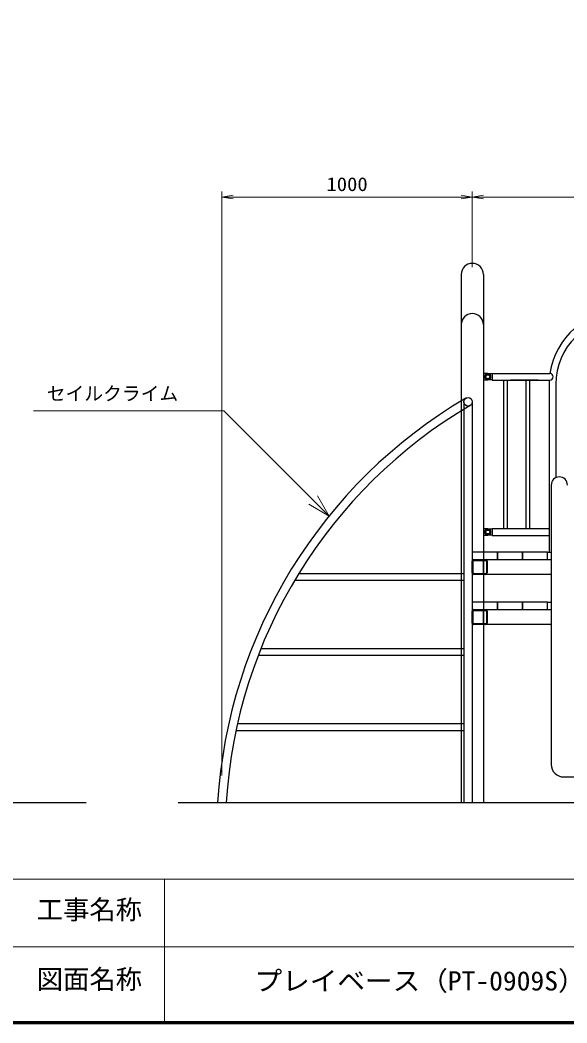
# Model space of a CAD drawing. Units: millimetres at full size, sheet at 1:30; details may follow other scales. Extents: x 450 to 12150, y 450 to 8460.
# Drawn here: x 7097 to 9281, y 450 to 4455 of the extents above; entities that cross this region are included whole.
import ezdxf
from ezdxf.enums import TextEntityAlignment as Align

# ---------------------------------------------------------------- set-up
doc = ezdxf.new("R2010")
doc.units = ezdxf.units.MM
doc.header["$LTSCALE"] = 30
doc.layers.add('D-BGD-TXT', color=7, linetype='Continuous')
for name, color, linetype, lineweight in [('D-STR-HTXT\u3000旗上げ', 7, 'Continuous', 13), ('D-STR-TXT', 7, 'Continuous', 13), ('D-STR\u3000構造物外形線', 1, 'Continuous', 25), ('D-TTL', 7, 'Continuous', 70), ('D-TTL-FRAM', 7, 'Continuous', 13), ('D-TTL-TXT', 7, 'Continuous', 13)]:
    doc.layers.add(name, color=color, linetype=linetype, lineweight=lineweight)
doc.styles.add('ＭＳ ゴシック', font='')
doc.styles.get('ＭＳ ゴシック').set_extended_font_data('MS Gothic')

# ---------------------------------------------------------------- blocks, each defined once
blk = doc.blocks.new('open_arrow')
at = {"color": 0, "linetype": 'Continuous', "lineweight": -2}
blk.add_lwpolyline([(7.5, 1.25), (0, 0), (7.5, -1.25)], dxfattribs=at)

msp = doc.modelspace()

# ---------------------------------------------------------------- linework, layer by layer
at = {"layer": 'D-STR-HTXT\u3000旗上げ'}
for p, q in [((7911.33, 2895.07), (7151.51, 2895.07)), ((8267.5, 2538.16), (7911.33, 2895.07)), ((8331.07, 2474.46), (8267.5, 2538.16)), ((8284.57, 2555.2), (8331.07, 2474.46)), ((8331.07, 2474.46), (8250.43, 2521.13))]:
    msp.add_line(p, q, dxfattribs=at)
at = {"layer": 'D-STR-TXT'}
for p, q in [((7903.27, 1438.54), (7903.27, 3770.6)), ((8903.27, 3468.69), (8903.27, 3770.6)), ((8903.27, 3468.69), (8903.27, 3770.6)), ((7903.27, 3748.1), (8903.27, 3748.1)), ((8903.27, 3748.1), (10103.27, 3748.1))]:
    msp.add_line(p, q, dxfattribs=at)
at = {"layer": 'D-STR\u3000構造物外形線'}
for p, q in [((8858.72, 3438.69), (8858.72, 1330.54)), ((8947.82, 3438.69), (8947.82, 1330.54)), ((8982.82, 3044.14), (9212.92, 3044.14)), ((8982.82, 3044.14), (8982.82, 3016.94)), ((8965.32, 3043.04), (8947.82, 3043.04)), ((8947.82, 3043.04), (8947.82, 3018.04)), ((8947.82, 3018.04), (8965.32, 3018.04)), ((8960.41, 3039.04), (8955.5, 3030.54)), ((8955.5, 3030.54), (8960.41, 3022.04)), ((8970.23, 3039.04), (8960.41, 3039.04)), ((8960.41, 3022.04), (8970.23, 3022.04)), ((8965.32, 3043.04), (8982.82, 3043.04)), ((8982.82, 3018.04), (8965.32, 3018.04)), ((8975.13, 3030.54), (8970.23, 3039.04)), ((8970.23, 3022.04), (8975.13, 3030.54)), ((8982.82, 3043.04), (8982.82, 3018.04)), ((8982.82, 3016.94), (9212.92, 3016.94)), ((9028.24, 3016.94), (9028.24, 2424.14)), ((9044.14, 2424.14), (9044.14, 3016.94)), ((9165.79, 3016.94), (9055.79, 3016.94)), ((9118.02, 3016.94), (9102.12, 3016.94)), ((9116.61, 3016.94), (9116.61, 2424.14)), ((9132.51, 2424.14), (9132.51, 3016.94)), ((9209.67, 3000.66), (9209.67, 2330.54)), ((9236.87, 3000.54), (9236.87, 2627.53)), ((8869.27, 2930.54), (8869.27, 1330.54)), ((8903.27, 2930.54), (8903.27, 1330.54)), ((9218.27, 2598.04), (9218.27, 2565.54)), ((9218.27, 2581.79), (9218.27, 1482.46)), ((8965.32, 2423.04), (8947.82, 2423.04)), ((8947.82, 2423.04), (8947.82, 2398.04)), ((8960.41, 2419.04), (8955.5, 2410.54)), ((8955.5, 2410.54), (8960.41, 2402.04)), ((8970.23, 2419.04), (8960.41, 2419.04)), ((8965.32, 2423.04), (8982.82, 2423.04)), ((8975.13, 2410.54), (8970.23, 2419.04)), ((8970.23, 2402.04), (8975.13, 2410.54)), ((8982.82, 2424.14), (9209.67, 2424.14)), ((8982.82, 2424.14), (8982.82, 2396.94)), ((8982.82, 2423.04), (8982.82, 2398.04)), ((9102.12, 2424.14), (9118.02, 2424.14)), ((8947.82, 2398.04), (8965.32, 2398.04)), ((8960.41, 2402.04), (8970.23, 2402.04)), ((8982.82, 2398.04), (8965.32, 2398.04)), ((8982.82, 2396.94), (9209.67, 2396.94)), ((9003.27, 2330.54), (8903.27, 2330.54)), ((8903.27, 2330.54), (8903.27, 2300.54)), ((9103.27, 2330.54), (9003.27, 2330.54)), ((9003.27, 2330.54), (9003.27, 2300.54)), ((9003.27, 2300.54), (9003.27, 2330.54)), ((9203.27, 2330.54), (9103.27, 2330.54)), ((9103.27, 2330.54), (9103.27, 2300.54)), ((9103.27, 2300.54), (9103.27, 2330.54)), ((9203.27, 2330.54), (9218.27, 2330.54)), ((9203.27, 2300.54), (9203.27, 2330.54)), ((8903.27, 2300.54), (9003.27, 2300.54)), ((8903.27, 2246.94), (8903.27, 2294.14)), ((8903.27, 2246.94), (8903.27, 2294.14)), ((8906.47, 2246.94), (8906.47, 2294.14)), ((8906.47, 2246.94), (8906.47, 2294.14)), ((8909.67, 2300.54), (8956.87, 2300.54)), ((8909.67, 2300.54), (8956.87, 2300.54)), ((8909.67, 2297.34), (8956.87, 2297.34)), ((8909.67, 2297.34), (8956.87, 2297.34)), ((8922.65, 2300.54), (9023.27, 2300.54)), ((8947.82, 2240.54), (8947.82, 2300.54)), ((8947.82, 2300.54), (9218.27, 2300.54)), ((8960.07, 2294.14), (8960.07, 2246.94)), ((8960.07, 2294.14), (8960.07, 2246.94)), ((8963.27, 2294.14), (8963.27, 2246.94)), ((8963.27, 2294.14), (8963.27, 2246.94)), ((9003.27, 2300.54), (9103.27, 2300.54)), ((9103.27, 2300.54), (9203.27, 2300.54)), ((8869.27, 2244.14), (8209.77, 2244.14)), ((8956.87, 2243.74), (8909.67, 2243.74)), ((8956.87, 2243.74), (8909.67, 2243.74)), ((8869.27, 2216.94), (8193.36, 2216.94)), ((8956.87, 2240.54), (8909.67, 2240.54)), ((8956.87, 2240.54), (8909.67, 2240.54)), ((9218.27, 2240.54), (8947.82, 2240.54)), ((9003.27, 2130.54), (8903.27, 2130.54)), ((8903.27, 2130.54), (8903.27, 2100.54)), ((9103.27, 2130.54), (9003.27, 2130.54)), ((9003.27, 2130.54), (9003.27, 2100.54)), ((9003.27, 2100.54), (9003.27, 2130.54)), ((9203.27, 2130.54), (9103.27, 2130.54)), ((9103.27, 2130.54), (9103.27, 2100.54)), ((9103.27, 2100.54), (9103.27, 2130.54)), ((9203.27, 2130.54), (9218.27, 2130.54)), ((9203.27, 2100.54), (9203.27, 2130.54)), ((8903.27, 2100.54), (9003.27, 2100.54)), ((8903.27, 2046.94), (8903.27, 2094.14)), ((8903.27, 2046.94), (8903.27, 2094.14)), ((8906.47, 2046.94), (8906.47, 2094.14)), ((8906.47, 2046.94), (8906.47, 2094.14)), ((8909.67, 2100.54), (8956.87, 2100.54)), ((8909.67, 2100.54), (8956.87, 2100.54)), ((8909.67, 2097.34), (8956.87, 2097.34)), ((8909.67, 2097.34), (8956.87, 2097.34)), ((8922.65, 2100.54), (9023.27, 2100.54)), ((8947.82, 2040.54), (8947.82, 2100.54)), ((8947.82, 2100.54), (9218.27, 2100.54)), ((8960.07, 2094.14), (8960.07, 2046.94)), ((8960.07, 2094.14), (8960.07, 2046.94)), ((8963.27, 2094.14), (8963.27, 2046.94)), ((8963.27, 2094.14), (8963.27, 2046.94)), ((9003.27, 2100.54), (9103.27, 2100.54)), ((9103.27, 2100.54), (9203.27, 2100.54)), ((8956.87, 2043.74), (8909.67, 2043.74)), ((8956.87, 2043.74), (8909.67, 2043.74)), ((8956.87, 2040.54), (8909.67, 2040.54)), ((8956.87, 2040.54), (8909.67, 2040.54)), ((9218.27, 2040.54), (8947.82, 2040.54)), ((8869.27, 1944.14), (8058.84, 1944.14)), ((8869.27, 1916.94), (8048.17, 1916.94)), ((8869.27, 1644.14), (7965.37, 1644.14)), ((8869.27, 1616.94), (7959.41, 1616.94)), ((9268.27, 1432.46), (9738.27, 1432.46)), ((1181.74, 1330.54), (7361.7, 1330.54)), ((7728.22, 1330.54), (11778.98, 1330.54)), ((7728.22, 1330.54), (8565.39, 1330.54))]:
    msp.add_line(p, q, dxfattribs=at)
for centre, radius in [((8965.32, 3030.54), 7.65), ((8886.27, 2930.54), 17), ((8965.32, 2410.54), 7.65)]:
    msp.add_circle(centre, radius, dxfattribs=at)
for centre, radius, start, end in [((8903.27, 3438.69), 44.55, 0, 180), ((9503.27, 3000.54), 293.6, 8.54016, 171.45984), ((8903.27, 3238.69), 44.55, 0, 180), ((9503.27, 3000.54), 266.4, 0, 180), ((9212.92, 3030.54), 13.6, 270, 90), ((9212.92, 3030.54), 13.6, 270, 90), ((8965.32, 3030.54), 12.5, 90, 270), ((8965.32, 3030.54), 12.5, 270, 90), ((9503.27, 3000.54), 293.6, 176.79782, 180), ((9899.4, 1206.13), 2017, 120.4352, 176.46385), ((9899.4, 1206.13), 1983, 120.4352, 176.40314), ((9250.77, 2598.04), 32.5, 0, 180), ((8965.32, 2410.54), 12.5, 90, 270), ((8965.32, 2410.54), 12.5, 270, 90), ((8909.67, 2294.14), 6.4, 90, 180), ((8909.67, 2294.14), 6.4, 90, 180), ((8909.67, 2294.14), 3.2, 90, 180), ((8909.67, 2294.14), 3.2, 90, 180), ((8956.87, 2294.14), 6.4, 0, 90), ((8956.87, 2294.14), 6.4, 0, 90), ((8956.87, 2294.14), 3.2, 0, 90), ((8956.87, 2294.14), 3.2, 0, 90), ((8909.67, 2246.94), 6.4, 180, 270), ((8909.67, 2246.94), 6.4, 180, 270), ((8909.67, 2246.94), 3.2, 180, 270), ((8909.67, 2246.94), 3.2, 180, 270), ((8956.87, 2246.94), 3.2, 270, 0), ((8956.87, 2246.94), 6.4, 270, 0), ((8956.87, 2246.94), 3.2, 270, 0), ((8956.87, 2246.94), 6.4, 270, 0), ((8909.67, 2094.14), 6.4, 90, 180), ((8909.67, 2094.14), 6.4, 90, 180), ((8909.67, 2094.14), 3.2, 90, 180), ((8909.67, 2094.14), 3.2, 90, 180), ((8956.87, 2094.14), 6.4, 0, 90), ((8956.87, 2094.14), 6.4, 0, 90), ((8956.87, 2094.14), 3.2, 0, 90), ((8956.87, 2094.14), 3.2, 0, 90), ((8909.67, 2046.94), 6.4, 180, 270), ((8909.67, 2046.94), 6.4, 180, 270), ((8909.67, 2046.94), 3.2, 180, 270), ((8909.67, 2046.94), 3.2, 180, 270), ((8956.87, 2046.94), 3.2, 270, 0), ((8956.87, 2046.94), 6.4, 270, 0), ((8956.87, 2046.94), 3.2, 270, 0), ((8956.87, 2046.94), 6.4, 270, 0), ((9268.27, 1482.46), 50, 180, 270)]:
    msp.add_arc(centre, radius, start, end, dxfattribs=at)
at = {"layer": 'D-TTL'}
msp.add_lwpolyline([(450, 450), (450, 8460), (12150, 8460), (12150, 450)], close=True, dxfattribs=at)
at = {"layer": 'D-TTL-FRAM'}
for p, q in [((450, 1023.66), (12150, 1023.66)), ((9568.84, 753.66), (7018.84, 753.66))]:
    msp.add_line(p, q, dxfattribs=at)
at = {"layer": 'D-TTL-TXT'}
msp.add_line((7673.94, 450), (7673.94, 1023.66), dxfattribs=at)

# ---------------------------------------------------------------- block references
at = {"layer": 'D-STR-TXT', "xscale": 6, "yscale": 6}
for p in [(7903.27, 3748.1), (8903.27, 3748.1)]:
    msp.add_blockref('open_arrow', p, dxfattribs=at)
at = {"layer": 'D-STR-TXT', "xscale": 6, "yscale": 6, "rotation": 180}
msp.add_blockref('open_arrow', (8903.27, 3748.1), dxfattribs=at)

# ---------------------------------------------------------------- texts
at = {"layer": 'D-BGD-TXT', "style": 'ＭＳ ゴシック', "width": 1.05}
msp.add_text('プレイベース（PT-0909S）', height=76.98, dxfattribs=at).set_placement((8033.83, 556.51), align=Align.BOTTOM_LEFT)
at = {"layer": 'D-STR-HTXT\u3000旗上げ', "style": 'ＭＳ ゴシック'}
msp.add_text('セイルクライム', height=54.99, dxfattribs=at).set_placement((7203.85, 2919.66), align=Align.BOTTOM_LEFT)
at = {"layer": 'D-STR-TXT', "style": 'ＭＳ ゴシック', "width": 1.1}
msp.add_text('1000', height=54.99, dxfattribs=at).set_placement((8403.27, 3755.6), align=Align.BOTTOM_CENTER)
at = {"layer": 'D-TTL-TXT', "style": 'ＭＳ ゴシック'}
for s, p in [('工事名称', (7164.24, 840.91)), ('図面名称', (7164.24, 563.1))]:
    msp.add_text(s, height=76.98, dxfattribs=at).set_placement(p, align=Align.BOTTOM_LEFT)

doc.saveas('drawing.dxf')
